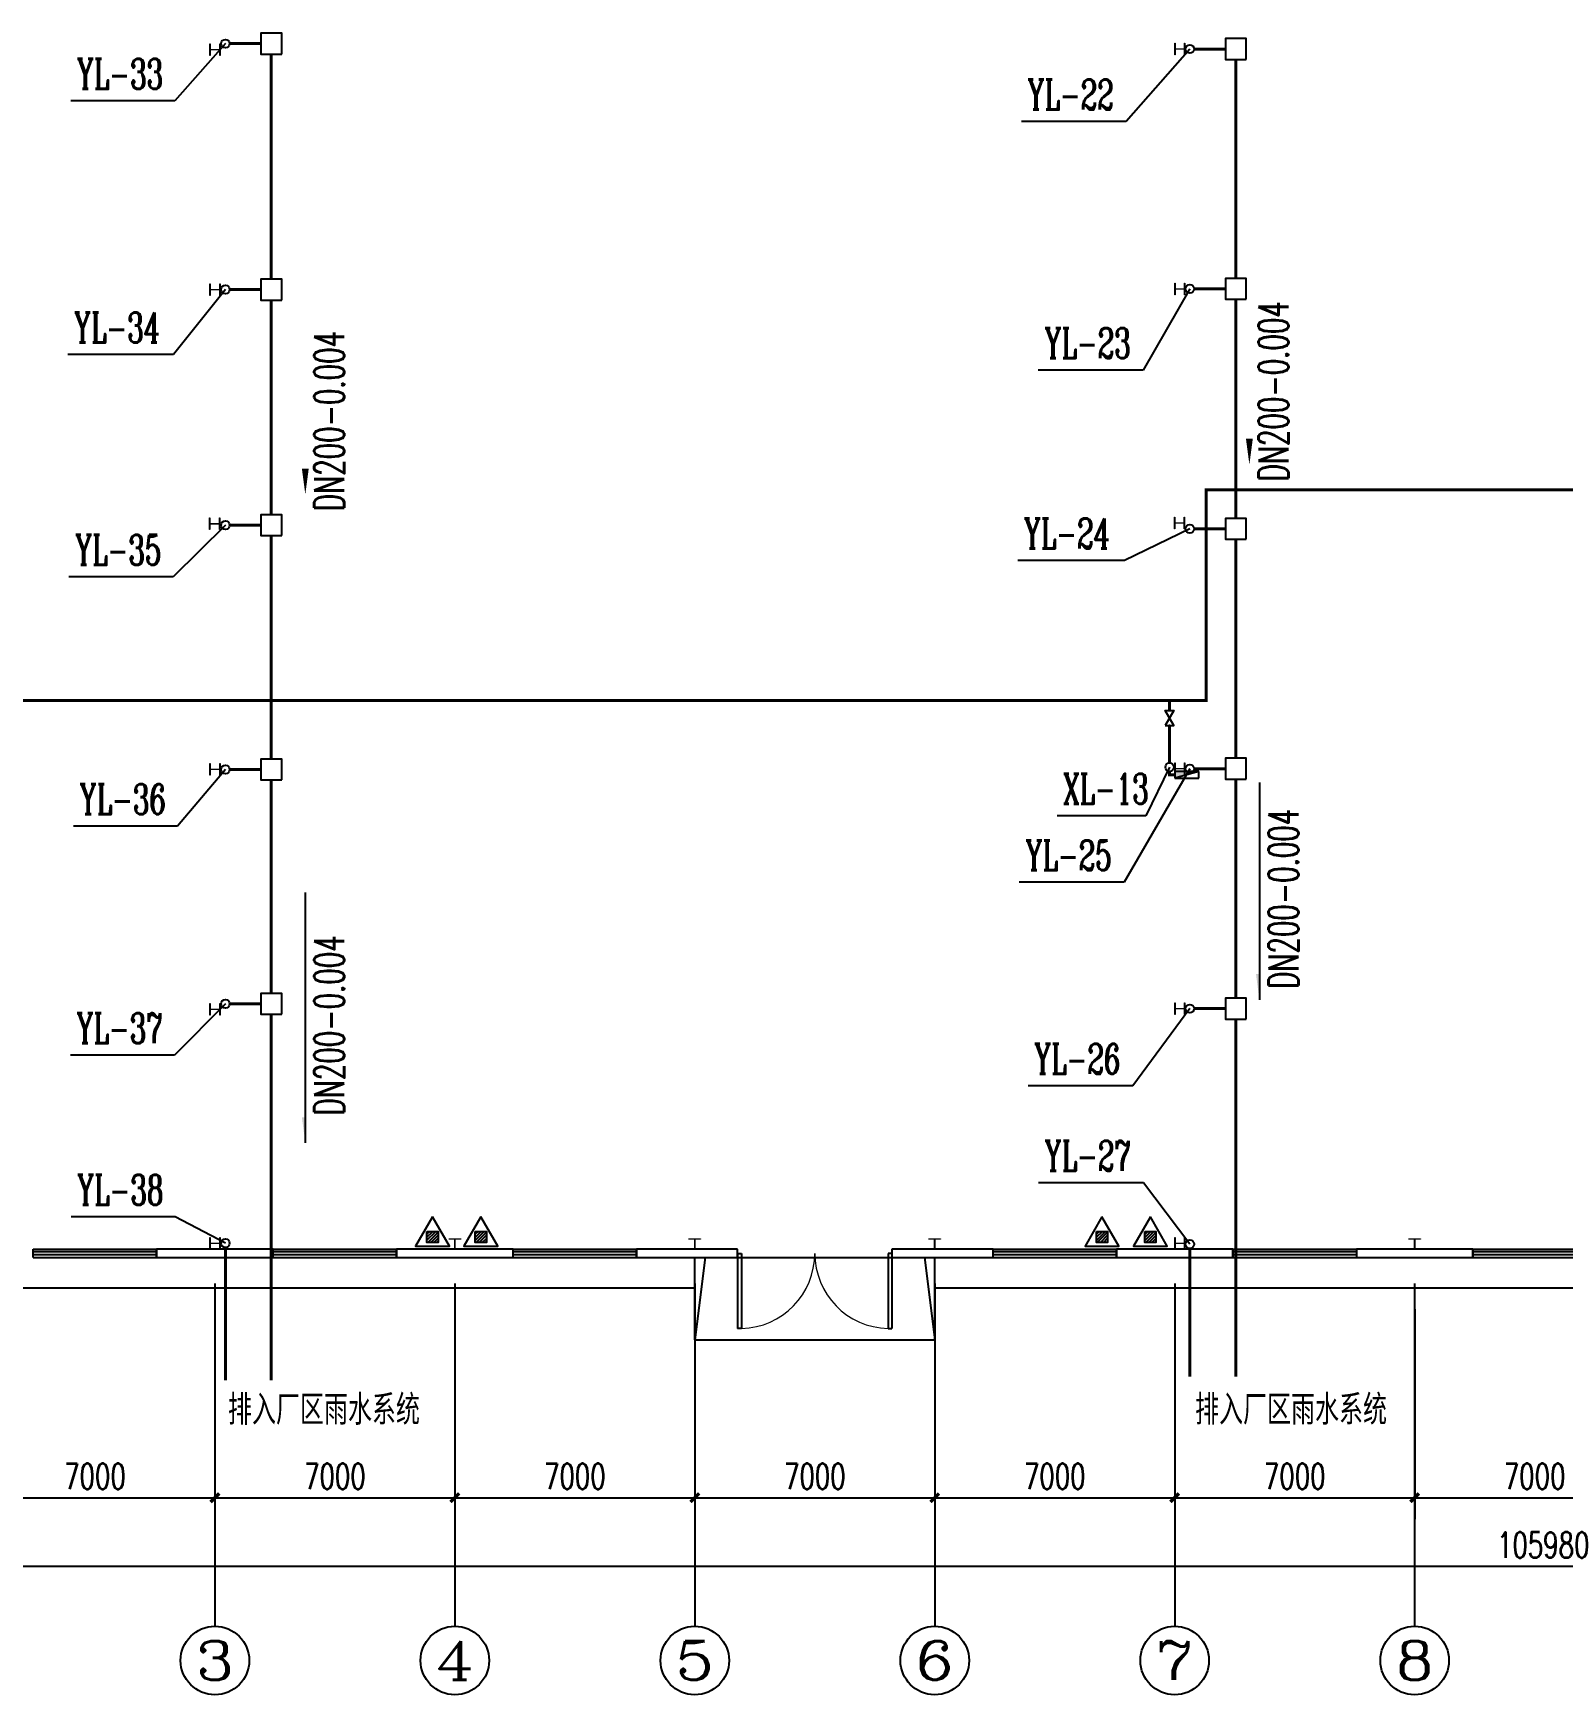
# Model space of a CAD drawing. Extents: x -4407041 to 173436, y -470270 to -29437.
# Drawn here: x -269828 to -225208, y -262444 to -213964 of the extents above; entities that cross this region are included whole.
import ezdxf
from ezdxf.enums import TextEntityAlignment as Align

# ---------------------------------------------------------------- set-up
doc = ezdxf.new("R2010")
doc.units = 0
doc.header["$LTSCALE"] = 1000
doc.header["$MEASUREMENT"] = 0
doc.linetypes.add('CENTER2', pattern=[1.125, 0.75, -0.125, 0.125, -0.125])
doc.linetypes.add('PHANTOM2', pattern=[1.25, 0.625, -0.125, 0.125, -0.125, 0.125, -0.125])
for name, color, linetype in [('AXIS', 3, 'Continuous'), ('AXIS_TEXT', 7, 'Continuous'), ('DIM_消防', 3, 'Continuous'), ('DIM_雨水', 3, 'Continuous'), ('EQUIP_消火栓', 7, 'Continuous'), ('EQUIP_消防', 7, 'Continuous'), ('PIPE-消防', 1, 'PHANTOM2'), ('PIPE-雨水', 4, 'CENTER2'), ('STAIR', 2, 'Continuous'), ('TWT_SYMB', 3, 'Continuous'), ('TWT_TEXT', 7, 'Continuous'), ('VALVE_消防', 7, 'Continuous'), ('VPIPE-消防', 1, 'Continuous'), ('VPIPE-雨水', 4, 'Continuous'), ('WALL', 9, 'Continuous'), ('WINDOW', 4, 'Continuous')]:
    doc.layers.add(name, color=color, linetype=linetype)
doc.layers.add('STXT_XG_THIN', color=2, linetype='Continuous', lineweight=0)
doc.styles.add('_TCH_AXIS', font='COMPLEX', dxfattribs={"bigfont": 'GBCBIG'})
doc.styles.add('_TCH_DIM_T3', font='SIMPLEX', dxfattribs={"width": 0.705882, "bigfont": 'GBCBIG'})
doc.styles.add('_TWT_SERIAL', font='COMPLEX', dxfattribs={"width": 0.8, "height": 3.5, "bigfont": 'HZTXT'})
doc.styles.add('COMPLEX', font='COMPLEX')
doc.styles.add('hztxt', font='SIMPLEX', dxfattribs={"width": 0.8, "height": 3.5, "bigfont": 'HZTXT'})
doc.dimstyles.new('_TCH_ARCH&&250', dxfattribs={"dimtxt": 743.75, "dimasz": 250, "dimexe": 625, "dimexo": 750, "dimgap": 250, "dimtad": 1, "dimdec": 0, "dimzin": 0, "dimdsep": 46, "dimtxsty": '_TCH_DIM_T3', "dimblk": 'ARCHTICK', "dimcen": 0.09, "dimclrt": 7, "dimazin": 2, "dimtfac": 1, "dimtdec": 0, "dimtix": 1, "dimtmove": 2, "dimatfit": 3, "dimfxl": 0, "dimtolj": 1, "dimtzin": 0, "dimarcsym": 0})

# ---------------------------------------------------------------- blocks, each defined once
blk = doc.blocks.new('_ArchTick')
at = {"color": 0, "linetype": 'ByBlock', "const_width": 0.4}
blk.add_lwpolyline([(-0.5, -0.5), (0.5, 0.5)], dxfattribs=at)
blk = doc.blocks.new('*D205')
at = {"layer": 'AXIS', "color": 0, "lineweight": -2}
for p, q in [((-271528, -251194), (-271528, -257319)), ((-264528, -251194), (-264528, -257319)), ((-271528, -256694), (-264528, -256694))]:
    blk.add_line(p, q, dxfattribs=at)
at = {"layer": 'Defpoints', "color": 0}
for p in [(-271528, -250444), (-264528, -250444), (-264528, -256694)]:
    blk.add_point(p, dxfattribs=at)
at = {"layer": 'AXIS', "color": 0, "lineweight": -2, "xscale": 250, "yscale": 250, "zscale": 250, "rotation": 180}
blk.add_blockref('_ArchTick', (-271528, -256694), dxfattribs=at)
at = {"layer": 'AXIS', "color": 0, "lineweight": -2, "xscale": 250, "yscale": 250, "zscale": 250}
blk.add_blockref('_ArchTick', (-264528, -256694), dxfattribs=at)
at = {"layer": 'AXIS', "color": 7, "insert": (-268028, -256072), "char_height": 743.8, "attachment_point": 5, "style": '_TCH_DIM_T3'}
blk.add_mtext('\\A1;7000', dxfattribs=at)
blk = doc.blocks.new('*D206')
at = {"layer": 'AXIS', "color": 0, "lineweight": -2}
for p, q in [((-264528, -251194), (-264528, -257319)), ((-257528, -251194), (-257528, -257319)), ((-264528, -256694), (-257528, -256694))]:
    blk.add_line(p, q, dxfattribs=at)
at = {"layer": 'Defpoints', "color": 0}
for p in [(-264528, -250444), (-257528, -250444), (-257528, -256694)]:
    blk.add_point(p, dxfattribs=at)
at = {"layer": 'AXIS', "color": 0, "lineweight": -2, "xscale": 250, "yscale": 250, "zscale": 250, "rotation": 180}
blk.add_blockref('_ArchTick', (-264528, -256694), dxfattribs=at)
at = {"layer": 'AXIS', "color": 0, "lineweight": -2, "xscale": 250, "yscale": 250, "zscale": 250}
blk.add_blockref('_ArchTick', (-257528, -256694), dxfattribs=at)
at = {"layer": 'AXIS', "color": 7, "insert": (-261028, -256072), "char_height": 743.8, "attachment_point": 5, "style": '_TCH_DIM_T3'}
blk.add_mtext('\\A1;7000', dxfattribs=at)
blk = doc.blocks.new('*D207')
at = {"layer": 'AXIS', "color": 0, "lineweight": -2}
for p, q in [((-257528, -251194), (-257528, -257319)), ((-250528, -251194), (-250528, -257319)), ((-257528, -256694), (-250528, -256694))]:
    blk.add_line(p, q, dxfattribs=at)
at = {"layer": 'Defpoints', "color": 0}
for p in [(-257528, -250444), (-250528, -250444), (-250528, -256694)]:
    blk.add_point(p, dxfattribs=at)
at = {"layer": 'AXIS', "color": 0, "lineweight": -2, "xscale": 250, "yscale": 250, "zscale": 250, "rotation": 180}
blk.add_blockref('_ArchTick', (-257528, -256694), dxfattribs=at)
at = {"layer": 'AXIS', "color": 0, "lineweight": -2, "xscale": 250, "yscale": 250, "zscale": 250}
blk.add_blockref('_ArchTick', (-250528, -256694), dxfattribs=at)
at = {"layer": 'AXIS', "color": 7, "insert": (-254028, -256072), "char_height": 743.8, "attachment_point": 5, "style": '_TCH_DIM_T3'}
blk.add_mtext('\\A1;7000', dxfattribs=at)
blk = doc.blocks.new('*D208')
at = {"layer": 'AXIS', "color": 0, "lineweight": -2}
for p, q in [((-250528, -251194), (-250528, -257319)), ((-243528, -251194), (-243528, -257319)), ((-250528, -256694), (-243528, -256694))]:
    blk.add_line(p, q, dxfattribs=at)
at = {"layer": 'Defpoints', "color": 0}
for p in [(-250528, -250444), (-243528, -250444), (-243528, -256694)]:
    blk.add_point(p, dxfattribs=at)
at = {"layer": 'AXIS', "color": 0, "lineweight": -2, "xscale": 250, "yscale": 250, "zscale": 250, "rotation": 180}
blk.add_blockref('_ArchTick', (-250528, -256694), dxfattribs=at)
at = {"layer": 'AXIS', "color": 0, "lineweight": -2, "xscale": 250, "yscale": 250, "zscale": 250}
blk.add_blockref('_ArchTick', (-243528, -256694), dxfattribs=at)
at = {"layer": 'AXIS', "color": 7, "insert": (-247028, -256072), "char_height": 743.8, "attachment_point": 5, "style": '_TCH_DIM_T3'}
blk.add_mtext('\\A1;7000', dxfattribs=at)
blk = doc.blocks.new('*D209')
at = {"layer": 'AXIS', "color": 0, "lineweight": -2}
for p, q in [((-243528, -251194), (-243528, -257319)), ((-236528, -251194), (-236528, -257319)), ((-243528, -256694), (-236528, -256694))]:
    blk.add_line(p, q, dxfattribs=at)
at = {"layer": 'Defpoints', "color": 0}
for p in [(-243528, -250444), (-236528, -250444), (-236528, -256694)]:
    blk.add_point(p, dxfattribs=at)
at = {"layer": 'AXIS', "color": 0, "lineweight": -2, "xscale": 250, "yscale": 250, "zscale": 250, "rotation": 180}
blk.add_blockref('_ArchTick', (-243528, -256694), dxfattribs=at)
at = {"layer": 'AXIS', "color": 0, "lineweight": -2, "xscale": 250, "yscale": 250, "zscale": 250}
blk.add_blockref('_ArchTick', (-236528, -256694), dxfattribs=at)
at = {"layer": 'AXIS', "color": 7, "insert": (-240028, -256072), "char_height": 743.8, "attachment_point": 5, "style": '_TCH_DIM_T3'}
blk.add_mtext('\\A1;7000', dxfattribs=at)
blk = doc.blocks.new('*D210')
at = {"layer": 'AXIS', "color": 0, "lineweight": -2}
for p, q in [((-236528, -251194), (-236528, -257319)), ((-229528, -251194), (-229528, -257319)), ((-236528, -256694), (-229528, -256694))]:
    blk.add_line(p, q, dxfattribs=at)
at = {"layer": 'Defpoints', "color": 0}
for p in [(-236528, -250444), (-229528, -250444), (-229528, -256694)]:
    blk.add_point(p, dxfattribs=at)
at = {"layer": 'AXIS', "color": 0, "lineweight": -2, "xscale": 250, "yscale": 250, "zscale": 250, "rotation": 180}
blk.add_blockref('_ArchTick', (-236528, -256694), dxfattribs=at)
at = {"layer": 'AXIS', "color": 0, "lineweight": -2, "xscale": 250, "yscale": 250, "zscale": 250}
blk.add_blockref('_ArchTick', (-229528, -256694), dxfattribs=at)
at = {"layer": 'AXIS', "color": 7, "insert": (-233028, -256072), "char_height": 743.8, "attachment_point": 5, "style": '_TCH_DIM_T3'}
blk.add_mtext('\\A1;7000', dxfattribs=at)
blk = doc.blocks.new('*D211')
at = {"layer": 'AXIS', "color": 0, "lineweight": -2}
for p, q in [((-229528, -251194), (-229528, -257319)), ((-222528, -251194), (-222528, -257319)), ((-229528, -256694), (-222528, -256694))]:
    blk.add_line(p, q, dxfattribs=at)
at = {"layer": 'Defpoints', "color": 0}
for p in [(-229528, -250444), (-222528, -250444), (-222528, -256694)]:
    blk.add_point(p, dxfattribs=at)
at = {"layer": 'AXIS', "color": 0, "lineweight": -2, "xscale": 250, "yscale": 250, "zscale": 250, "rotation": 180}
blk.add_blockref('_ArchTick', (-229528, -256694), dxfattribs=at)
at = {"layer": 'AXIS', "color": 0, "lineweight": -2, "xscale": 250, "yscale": 250, "zscale": 250}
blk.add_blockref('_ArchTick', (-222528, -256694), dxfattribs=at)
at = {"layer": 'AXIS', "color": 7, "insert": (-226028, -256072), "char_height": 743.8, "attachment_point": 5, "style": '_TCH_DIM_T3'}
blk.add_mtext('\\A1;7000', dxfattribs=at)
blk = doc.blocks.new('*D221')
at = {"layer": 'AXIS', "color": 0, "lineweight": -2}
for p, q in [((-278768, -251194), (-278768, -259319)), ((-172788, -251194), (-172788, -259319)), ((-278768, -258694), (-172788, -258694))]:
    blk.add_line(p, q, dxfattribs=at)
at = {"layer": 'Defpoints', "color": 0}
for p in [(-278768, -250444), (-172788, -250444), (-172788, -258694)]:
    blk.add_point(p, dxfattribs=at)
at = {"layer": 'AXIS', "color": 0, "lineweight": -2, "xscale": 250, "yscale": 250, "zscale": 250, "rotation": 180}
blk.add_blockref('_ArchTick', (-278768, -258694), dxfattribs=at)
at = {"layer": 'AXIS', "color": 0, "lineweight": -2, "xscale": 250, "yscale": 250, "zscale": 250}
blk.add_blockref('_ArchTick', (-172788, -258694), dxfattribs=at)
at = {"layer": 'AXIS', "color": 7, "insert": (-225778, -258072), "char_height": 743.8, "attachment_point": 5, "style": '_TCH_DIM_T3'}
blk.add_mtext('\\A1;105980', dxfattribs=at)
blk = doc.blocks.new('$TCHSYS$WIN2D')
for p, q in [((-0.5, 0.5), (0.5, 0.5)), ((-0.5, 0.5), (-0.5, -0.5)), ((0.5, 0.5), (0.5, -0.5)), ((0.5, 0.167), (-0.5, 0.167)), ((0.5, -0.167), (-0.5, -0.167)), ((-0.5, -0.5), (0.5, -0.5))]:
    blk.add_line(p, q)
blk = doc.blocks.new('$DorLib2D$00000002')
for p, q in [((-0.5, 0), (-0.5, 0.4875)), ((-0.475, 0.4875), (-0.5, 0.4875)), ((-0.475, 0), (-0.475, 0.4875)), ((0.475, 0), (0.475, 0.4875)), ((0.475, 0.4875), (0.5, 0.4875)), ((0.5, 0), (0.5, 0.4875)), ((-0.5, 0), (-0.475, 0)), ((0.5, 0), (0.475, 0))]:
    blk.add_line(p, q)
at = {"lineweight": 13}
for centre, start, end in [((-0.4875, 0), 0, 88.53072), ((0.4875, 0), 91.46928, 180)]:
    blk.add_arc(centre, 0.4875, start, end, dxfattribs=at)
blk = doc.blocks.new('_AXISO')
blk.add_circle((0, 0), 0.5)
at = {"layer": 'AXIS_TEXT', "style": 'COMPLEX', "width": 1.041667}
blk.add_attdef('A', text='', height=0.56, dxfattribs=at).set_placement((-0.25, -0.28), (0.25, -0.28), align=Align.FIT)
blk = doc.blocks.new('$TwtSys$00000434')
for p, q in [((-0.5, 0.5), (-0.5, -0.5)), ((-0.5, -0.5), (0.5, 0.5)), ((0.5, 0.5), (-0.5, 0.5)), ((0.5, -0.5), (0.5, 0.5)), ((-0.5, -0.5), (0.5, -0.5))]:
    blk.add_line(p, q)
blk.add_solid([(0.5, -0.5), (0.5, 0.5), (-0.5, -0.5)])
blk = doc.blocks.new('$VALVE$00000295')
blk.add_lwpolyline([(-125, 72), (-125, -72), (125, 72), (125, -72), (-125, 72)])
for p in [(-125, 0), (125, 0)]:
    blk.add_point(p)
blk = doc.blocks.new('$ATTACHMENT$00000214')
h = blk.add_hatch()
h.set_pattern_fill('ANSI31', color=256, scale=200, style=0)
h.set_pattern_definition([(45, (-38543.802, -6842.639), (-17.67767, 17.67767), [])])
h.paths.add_polyline_path([(-65, 2), (65, 2), (65, -128), (-65, -128)])
for points in [[(0, 172), (-198, -172), (198, -172)], [(-65, 2), (65, 2), (65, -128), (-65, -128)]]:
    blk.add_lwpolyline(points, close=True)

msp = doc.modelspace()

# ---------------------------------------------------------------- hatches: boundary and pattern name
at = {"layer": 'PIPE-消防'}
for points in [[(-235614.5, -227286.5), (-235614.5, -227242.8), (-235658.2, -227242.8)], [(-235614.5, -227286.5), (-235658.2, -227286.5), (-235658.2, -227242.8)], [(-235614.5, -233435), (-235570.8, -233435), (-235570.8, -233478.8)], [(-235614.5, -233435), (-235614.5, -233478.8), (-235570.8, -233478.8)], [(-236676.5, -235604.2), (-236720.2, -235604.2), (-236720.2, -235647.9)], [(-236676.5, -235604.2), (-236676.5, -235647.9), (-236720.2, -235647.9)]]:
    msp.add_hatch(color=256, dxfattribs=at).paths.add_polyline_path(points)
at = {"layer": 'TWT_SYMB'}
for points in [[(-234057, -242165.8), (-234057, -241415.8), (-234157, -241415.8)], [(-261891, -246344), (-261891, -245594), (-261991, -245594)]]:
    msp.add_hatch(color=256, dxfattribs=at).paths.add_polyline_path(points)

# ---------------------------------------------------------------- linework, layer by layer
for points in [[(-262579.5, -214570.7), (-262579.5, -213963.7), (-263186.5, -213963.7), (-263186.5, -214570.7)], [(-234442, -214727.7), (-234442, -214120.7), (-235049, -214120.7), (-235049, -214727.7)], [(-262579.5, -221747.7), (-262579.5, -221140.7), (-263186.5, -221140.7), (-263186.5, -221747.7)], [(-234442, -221727.7), (-234442, -221120.7), (-235049, -221120.7), (-235049, -221727.7)], [(-262579.5, -228619.7), (-262579.5, -228012.7), (-263186.5, -228012.7), (-263186.5, -228619.7)], [(-234442, -228727.7), (-234442, -228120.7), (-235049, -228120.7), (-235049, -228727.7)], [(-234442, -235727.7), (-234442, -235120.7), (-235049, -235120.7), (-235049, -235727.7)], [(-262579.5, -235747.7), (-262579.5, -235140.7), (-263186.5, -235140.7), (-263186.5, -235747.7)], [(-262579.5, -242585.7), (-262579.5, -241978.7), (-263186.5, -241978.7), (-263186.5, -242585.7)], [(-234442, -242727.7), (-234442, -242120.7), (-235049, -242120.7), (-235049, -242727.7)]]:
    msp.add_lwpolyline(points, close=True)
at = {"color": 2}
for points in [[(-250528.2, -250584.2), (-279668.2, -250584.2), (-279668.2, -214444.2)], [(-222528.2, -250584.2), (-243528.2, -250584.2)]]:
    msp.add_lwpolyline(points, dxfattribs=at)
at = {"layer": 'AXIS'}
for p, q in [((-264528.2, -250444.2), (-264528.2, -260444.2)), ((-257528.2, -250444.2), (-257528.2, -260444.2)), ((-250528.2, -250444.2), (-250528.2, -260444.2)), ((-243528.2, -250444.2), (-243528.2, -260444.2)), ((-236528.2, -250444.2), (-236528.2, -260444.2)), ((-229528.2, -250444.2), (-229528.2, -260444.2))]:
    msp.add_line(p, q, dxfattribs=at)
at = {"layer": 'DIM_消防'}
for p, q in [((-236676.5, -235379.2), (-237368, -236795)), ((-237368, -236795), (-239957.6, -236795))]:
    msp.add_line(p, q, dxfattribs=at)
at = {"layer": 'DIM_雨水'}
for p, q in [((-264223.5, -214267.2), (-265698.7, -215938.7)), ((-236086, -214424.2), (-237940.5, -216542.2)), ((-265698.7, -215938.7), (-268734.8, -215938.7)), ((-237940.5, -216542.2), (-241001.9, -216542.2)), ((-264223.5, -221444.2), (-265731.7, -223340.2)), ((-236086, -221424.2), (-237446, -223793)), ((-265731.7, -223340.2), (-268818.5, -223340.2)), ((-237446, -223793), (-240507.4, -223793)), ((-264223.5, -228316.2), (-265749.2, -229829.2)), ((-236086, -228424.2), (-237996, -229344)), ((-237996, -229344), (-241108.2, -229344)), ((-265749.2, -229829.2), (-268785.3, -229829.2)), ((-264223.5, -235444.2), (-265617.7, -237100.7)), ((-236086, -235424.2), (-238000.5, -238738.5)), ((-265617.7, -237100.7), (-268653.8, -237100.7)), ((-238000.5, -238738.5), (-241061.9, -238738.5)), ((-264223.5, -242282.2), (-265709.7, -243785.7)), ((-236086, -242424.2), (-237745.5, -244679.2)), ((-265709.7, -243785.7), (-268745.8, -243785.7)), ((-237745.5, -244679.2), (-240806.9, -244679.2)), ((-237440.5, -247503), (-240501.9, -247503)), ((-236086, -249297.2), (-237440.5, -247503)), ((-265690.2, -248500.5), (-268726.3, -248500.5)), ((-264223.5, -249264.7), (-265690.2, -248500.5))]:
    msp.add_line(p, q, dxfattribs=at)
at = {"layer": 'PIPE-消防', "ltscale": 2.5, "const_width": 87.5}
for points in [[(-197265, -227286.5), (-235614.5, -227286.5)], [(-235614.5, -227286.5), (-235614.5, -233435)], [(-236676.5, -233435), (-278428.2, -233435)], [(-235614.5, -233435), (-236676.5, -233435)], [(-236676.5, -233727.4), (-236676.5, -233435)], [(-236676.5, -235254.2), (-236676.5, -234165.6)], [(-236676.5, -235504.2), (-236676.5, -235604.2)], [(-236676.5, -235604.2), (-236528.2, -235604.2)]]:
    msp.add_lwpolyline(points, dxfattribs=at)
at = {"layer": 'PIPE-雨水', "ltscale": 2.5, "const_width": 87.5}
for points in [[(-264098.5, -214267.2), (-263186.5, -214267.2)], [(-262883, -214570.7), (-262883, -221140.7)], [(-235961, -214424.2), (-235049, -214424.2)], [(-234745.5, -214727.7), (-234745.5, -221120.7)], [(-264098.5, -221444.2), (-263186.5, -221444.2)], [(-235961, -221424.2), (-235049, -221424.2)], [(-262883, -221747.7), (-262883, -228012.7)], [(-234745.5, -228120.7), (-234745.5, -221727.7)], [(-264098.5, -228316.2), (-263186.5, -228316.2)], [(-262883, -228619.7), (-262883, -235140.7)], [(-235961, -228424.2), (-235049, -228424.2)], [(-234745.5, -235120.7), (-234745.5, -228727.7)], [(-264098.5, -235444.2), (-263186.5, -235444.2)], [(-235961, -235424.2), (-235049, -235424.2)], [(-262883, -235747.7), (-262883, -241978.7)], [(-234745.5, -242120.7), (-234745.5, -235727.7)], [(-264098.5, -242282.2), (-263186.5, -242282.2)], [(-235961, -242424.2), (-235049, -242424.2)], [(-262883, -242585.7), (-262883, -253267)], [(-234745.5, -242727.7), (-234745.5, -253161.5)], [(-264223.5, -249389.7), (-264223.5, -253267)], [(-236086, -249422.2), (-236086, -253161.5)]]:
    msp.add_lwpolyline(points, dxfattribs=at)
at = {"layer": 'STAIR'}
for p, q in [((-250528.2, -252084.2), (-250528.2, -249684.2)), ((-250528.2, -249684.2), (-243528.2, -249684.2)), ((-250228.2, -249684.2), (-250528.2, -252084.2)), ((-243828.2, -249684.2), (-243528.2, -252084.2)), ((-243528.2, -252084.2), (-243528.2, -249684.2)), ((-250528.2, -252084.2), (-243528.2, -252084.2))]:
    msp.add_line(p, q, dxfattribs=at)
at = {"layer": 'STXT_XG_THIN', "color": 2}
for points in [[(-264678.2, -214614.2), (-264678.2, -214274.2), (-264668, -214274.2), (-264668, -214441.3), (-264388.4, -214441.3), (-264388.4, -214274.2), (-264378.2, -214274.2), (-264378.2, -214614.2), (-264388.4, -214614.2), (-264388.4, -214447.1), (-264668, -214447.1), (-264668, -214614.2), (-264678.2, -214614.2)], [(-236528.2, -214594.2), (-236528.2, -214254.2), (-236518, -214254.2), (-236518, -214421.3), (-236238.4, -214421.3), (-236238.4, -214254.2), (-236228.2, -214254.2), (-236228.2, -214594.2), (-236238.4, -214594.2), (-236238.4, -214427.1), (-236518, -214427.1), (-236518, -214594.2), (-236528.2, -214594.2)], [(-264678.2, -221614.2), (-264678.2, -221274.2), (-264668, -221274.2), (-264668, -221441.3), (-264388.4, -221441.3), (-264388.4, -221274.2), (-264378.2, -221274.2), (-264378.2, -221614.2), (-264388.4, -221614.2), (-264388.4, -221447.1), (-264668, -221447.1), (-264668, -221614.2), (-264678.2, -221614.2)], [(-236528.2, -221594.2), (-236528.2, -221254.2), (-236518, -221254.2), (-236518, -221421.3), (-236238.4, -221421.3), (-236238.4, -221254.2), (-236228.2, -221254.2), (-236228.2, -221594.2), (-236238.4, -221594.2), (-236238.4, -221427.1), (-236518, -221427.1), (-236518, -221594.2), (-236528.2, -221594.2)], [(-264688.4, -228447.1), (-264688.4, -228107.1), (-264678.2, -228107.1), (-264678.2, -228274.2), (-264398.6, -228274.2), (-264398.6, -228107.1), (-264388.4, -228107.1), (-264388.4, -228447.1), (-264398.6, -228447.1), (-264398.6, -228280), (-264678.2, -228280), (-264678.2, -228447.1), (-264688.4, -228447.1)], [(-236538.4, -228427.1), (-236538.4, -228087.1), (-236528.2, -228087.1), (-236528.2, -228254.2), (-236248.6, -228254.2), (-236248.6, -228087.1), (-236238.4, -228087.1), (-236238.4, -228427.1), (-236248.6, -228427.1), (-236248.6, -228260), (-236528.2, -228260), (-236528.2, -228427.1), (-236538.4, -228427.1)], [(-264678.2, -235614.2), (-264678.2, -235274.2), (-264668, -235274.2), (-264668, -235441.3), (-264388.4, -235441.3), (-264388.4, -235274.2), (-264378.2, -235274.2), (-264378.2, -235614.2), (-264388.4, -235614.2), (-264388.4, -235447.1), (-264668, -235447.1), (-264668, -235614.2), (-264678.2, -235614.2)], [(-236528.2, -235594.2), (-236528.2, -235254.2), (-236518, -235254.2), (-236518, -235421.3), (-236238.4, -235421.3), (-236238.4, -235254.2), (-236228.2, -235254.2), (-236228.2, -235594.2), (-236238.4, -235594.2), (-236238.4, -235427.1), (-236518, -235427.1), (-236518, -235594.2), (-236528.2, -235594.2)], [(-264678.2, -242614.2), (-264678.2, -242274.2), (-264668, -242274.2), (-264668, -242441.3), (-264388.4, -242441.3), (-264388.4, -242274.2), (-264378.2, -242274.2), (-264378.2, -242614.2), (-264388.4, -242614.2), (-264388.4, -242447.1), (-264668, -242447.1), (-264668, -242614.2), (-264678.2, -242614.2)], [(-236528.2, -242594.2), (-236528.2, -242254.2), (-236518, -242254.2), (-236518, -242421.3), (-236238.4, -242421.3), (-236238.4, -242254.2), (-236228.2, -242254.2), (-236228.2, -242594.2), (-236238.4, -242594.2), (-236238.4, -242427.1), (-236518, -242427.1), (-236518, -242594.2), (-236528.2, -242594.2)], [(-264678.2, -249444.2), (-264678.2, -249104.2), (-264668, -249104.2), (-264668, -249271.3), (-264388.4, -249271.3), (-264388.4, -249104.2), (-264378.2, -249104.2), (-264378.2, -249444.2), (-264388.4, -249444.2), (-264388.4, -249277.1), (-264668, -249277.1), (-264668, -249444.2), (-264678.2, -249444.2)], [(-257698.2, -249144.2), (-257358.2, -249144.2), (-257358.2, -249154.4), (-257525.3, -249154.4), (-257525.3, -249434), (-257358.2, -249434), (-257358.2, -249444.2), (-257698.2, -249444.2), (-257698.2, -249434), (-257531.1, -249434), (-257531.1, -249154.4), (-257698.2, -249154.4), (-257698.2, -249144.2)], [(-250698.2, -249144.2), (-250358.2, -249144.2), (-250358.2, -249154.4), (-250525.3, -249154.4), (-250525.3, -249434), (-250358.2, -249434), (-250358.2, -249444.2), (-250698.2, -249444.2), (-250698.2, -249434), (-250531.1, -249434), (-250531.1, -249154.4), (-250698.2, -249154.4), (-250698.2, -249144.2)], [(-243698.2, -249144.2), (-243358.2, -249144.2), (-243358.2, -249154.4), (-243525.3, -249154.4), (-243525.3, -249434), (-243358.2, -249434), (-243358.2, -249444.2), (-243698.2, -249444.2), (-243698.2, -249434), (-243531.1, -249434), (-243531.1, -249154.4), (-243698.2, -249154.4), (-243698.2, -249144.2)], [(-236528.2, -249444.2), (-236528.2, -249104.2), (-236518, -249104.2), (-236518, -249271.3), (-236238.4, -249271.3), (-236238.4, -249104.2), (-236228.2, -249104.2), (-236228.2, -249444.2), (-236238.4, -249444.2), (-236238.4, -249277.1), (-236518, -249277.1), (-236518, -249444.2), (-236528.2, -249444.2)], [(-229698.2, -249144.2), (-229358.2, -249144.2), (-229358.2, -249154.4), (-229525.3, -249154.4), (-229525.3, -249434), (-229358.2, -249434), (-229358.2, -249444.2), (-229698.2, -249444.2), (-229698.2, -249434), (-229531.1, -249434), (-229531.1, -249154.4), (-229698.2, -249154.4), (-229698.2, -249144.2)]]:
    msp.add_lwpolyline(points, dxfattribs=at)
at = {"layer": 'TWT_SYMB'}
for points in [[(-234350, -221825.5, 0, 0, 0), (-234350, -226546.5, 0, 200, 0), (-234350, -225796.5, 0, 0, 0)], [(-261891, -222694.5, 0, 0, 0), (-261891, -227415.5, 0, 200, 0), (-261891, -226665.5, 0, 0, 0)]]:
    msp.add_lwpolyline(points, format="xyseb", dxfattribs=at)
for points in [[(-234057, -235825.5), (-234057, -242165.8)], [(-261891, -239033), (-261891, -246344)]]:
    msp.add_lwpolyline(points, dxfattribs=at)
at = {"layer": 'VPIPE-消防'}
msp.add_circle((-236676.5, -235379.2), 125, dxfattribs=at)
at = {"layer": 'VPIPE-雨水'}
for centre in [(-264223.5, -214267.2), (-236086, -214424.2), (-264223.5, -221444.2), (-236086, -221424.2), (-264223.5, -228316.2), (-236086, -228424.2), (-264223.5, -235444.2), (-236086, -235424.2), (-264223.5, -242282.2), (-236086, -242424.2), (-264223.5, -249264.7), (-236086, -249297.2)]:
    msp.add_circle(centre, 125, dxfattribs=at)
at = {"layer": 'WALL', "color": 5}
for p, q in [((-262828.2, -249444.2), (-266228.2, -249444.2)), ((-266228.2, -249444.2), (-266228.2, -249684.2)), ((-262828.2, -249684.2), (-262828.2, -249444.2)), ((-255828.2, -249444.2), (-259228.2, -249444.2)), ((-259228.2, -249444.2), (-259228.2, -249684.2)), ((-255828.2, -249684.2), (-255828.2, -249444.2)), ((-249278.2, -249444.2), (-252228.2, -249444.2)), ((-252228.2, -249444.2), (-252228.2, -249684.2)), ((-249278.2, -249684.2), (-249278.2, -249444.2)), ((-241828.2, -249444.2), (-244778.2, -249444.2)), ((-244778.2, -249444.2), (-244778.2, -249684.2)), ((-241828.2, -249684.2), (-241828.2, -249444.2)), ((-234828.2, -249444.2), (-238228.2, -249444.2)), ((-238228.2, -249444.2), (-238228.2, -249684.2)), ((-234828.2, -249684.2), (-234828.2, -249444.2)), ((-227828.2, -249444.2), (-231228.2, -249444.2)), ((-231228.2, -249444.2), (-231228.2, -249684.2)), ((-227828.2, -249684.2), (-227828.2, -249444.2)), ((-266228.2, -249684.2), (-262828.2, -249684.2)), ((-259228.2, -249684.2), (-255828.2, -249684.2)), ((-252228.2, -249684.2), (-249278.2, -249684.2)), ((-244778.2, -249684.2), (-241828.2, -249684.2)), ((-238228.2, -249684.2), (-234828.2, -249684.2)), ((-231228.2, -249684.2), (-227828.2, -249684.2))]:
    msp.add_line(p, q, dxfattribs=at)

# ---------------------------------------------------------------- block references
at = {"layer": 'AXIS'}
ref = msp.add_blockref('_AXISO', (-264528.2, -261444.2), dxfattribs=dict(at, xscale=2000, yscale=2000, zscale=2000))
ref.add_attrib('A', '3', dxfattribs={"layer": 'AXIS_TEXT', "height": 1131.4, "style": '_TCH_AXIS', "width": 1.5}).set_placement((-265093.8, -262009.9), (-263962.5, -262009.9), align=Align.FIT)
ref = msp.add_blockref('_AXISO', (-257528.2, -261444.2), dxfattribs=dict(at, xscale=2000, yscale=2000, zscale=2000))
ref.add_attrib('A', '4', dxfattribs={"layer": 'AXIS_TEXT', "height": 1131.4, "style": '_TCH_AXIS', "width": 1.3125}).set_placement((-258093.8, -262009.9), (-256962.5, -262009.9), align=Align.FIT)
ref = msp.add_blockref('_AXISO', (-250528.2, -261444.2), dxfattribs=dict(at, xscale=2000, yscale=2000, zscale=2000))
ref.add_attrib('A', '5', dxfattribs={"layer": 'AXIS_TEXT', "height": 1131.4, "style": '_TCH_AXIS', "width": 1.5}).set_placement((-251093.8, -262009.9), (-249962.5, -262009.9), align=Align.FIT)
ref = msp.add_blockref('_AXISO', (-243528.2, -261444.2), dxfattribs=dict(at, xscale=2000, yscale=2000, zscale=2000))
ref.add_attrib('A', '6', dxfattribs={"layer": 'AXIS_TEXT', "height": 1131.4, "style": '_TCH_AXIS', "width": 1.5}).set_placement((-244093.8, -262009.9), (-242962.5, -262009.9), align=Align.FIT)
ref = msp.add_blockref('_AXISO', (-236528.2, -261444.2), dxfattribs=dict(at, xscale=2000, yscale=2000, zscale=2000))
ref.add_attrib('A', '7', dxfattribs={"layer": 'AXIS_TEXT', "height": 1131.4, "style": '_TCH_AXIS', "width": 1.5}).set_placement((-237093.8, -262009.9), (-235962.5, -262009.9), align=Align.FIT)
ref = msp.add_blockref('_AXISO', (-229528.2, -261444.2), dxfattribs=dict(at, xscale=2000, yscale=2000, zscale=2000))
ref.add_attrib('A', '8', dxfattribs={"layer": 'AXIS_TEXT', "height": 1131.4, "style": '_TCH_AXIS', "width": 1.5}).set_placement((-230093.8, -262009.9), (-228962.5, -262009.9), align=Align.FIT)
at = {"layer": 'EQUIP_消火栓', "xscale": 700, "yscale": 200, "zscale": 700, "rotation": 180}
msp.add_blockref('$TwtSys$00000434', (-236178.2, -235604.2), dxfattribs=at)
at = {"layer": 'EQUIP_消防', "xscale": 2.5, "yscale": 2.5, "zscale": 2.5}
for p in [(-258181.5, -248927.5), (-256770.5, -248927.5), (-238650, -248927.5), (-237239, -248927.5)]:
    msp.add_blockref('$ATTACHMENT$00000214', p, dxfattribs=at)
at = {"layer": 'VALVE_消防', "xscale": 1.75, "yscale": 1.75, "zscale": 1.75, "rotation": 90}
msp.add_blockref('$VALVE$00000295', (-236676.5, -233946.5), dxfattribs=at)
at = {"layer": 'WINDOW'}
for name, p, xscale, yscale, zscale in [('$TCHSYS$WIN2D', (-268028.2, -249564.2), 3600, -240, 3600), ('$TCHSYS$WIN2D', (-261028.2, -249564.2), 3600, -240, 3600), ('$TCHSYS$WIN2D', (-254028.2, -249564.2), 3600, -240, 3600), ('$DorLib2D$00000002', (-247028.2, -249564.2), -4500, -4500, -4500), ('$TCHSYS$WIN2D', (-240028.2, -249564.2), 3600, -240, 3600), ('$TCHSYS$WIN2D', (-233028.2, -249564.2), 3600, 240, 3600), ('$TCHSYS$WIN2D', (-226028.2, -249564.2), 3600, 240, 3600)]:
    msp.add_blockref(name, p, dxfattribs=dict(at, xscale=xscale, yscale=yscale, zscale=zscale))

# ---------------------------------------------------------------- texts
at = {"layer": 'DIM_消防', "color": 7, "style": '_TWT_SERIAL', "width": 0.64}
msp.add_text('XL-13', height=875, dxfattribs=at).set_placement((-239782.6, -236445))
at = {"layer": 'DIM_雨水', "color": 7, "style": '_TWT_SERIAL', "width": 0.64}
for s, p in [('YL-33', (-268559.8, -215588.7)), ('YL-22', (-240826.9, -216192.2)), ('YL-34', (-268643.5, -222990.2)), ('YL-23', (-240332.4, -223443)), ('YL-24', (-240933.2, -228994)), ('YL-35', (-268610.3, -229479.2)), ('YL-36', (-268478.8, -236750.7)), ('YL-25', (-240886.9, -238388.5)), ('YL-37', (-268570.8, -243435.7)), ('YL-26', (-240631.9, -244329.2)), ('YL-27', (-240326.9, -247153)), ('YL-38', (-268551.3, -248150.5))]:
    msp.add_text(s, height=875, dxfattribs=at).set_placement(p)
at = {"layer": 'TWT_SYMB', "color": 7, "style": 'hztxt', "width": 0.64}
for p in [(-233212.5, -227039.3), (-260753.5, -227908.3), (-232919.5, -241849), (-260753.5, -245541.8)]:
    msp.add_text('DN200-0.004', height=875, rotation=90, dxfattribs=at).set_placement(p)
at = {"layer": 'TWT_TEXT', "style": 'hztxt', "width": 0.8}
for p in [(-264147.5, -254568.5), (-235934.5, -254565.5)]:
    msp.add_text('排入厂区雨水系统', height=875, dxfattribs=at).set_placement(p)

# ---------------------------------------------------------------- dimensions: what is measured, and where the dimension line sits
at = {"layer": 'AXIS'}
for p1, p2, distance, picture, middle in [((-278768.2, -250444.2), (-172788.2, -250444.2), -8250, '*D221', (-225778.2, -258072.3)), ((-271528.2, -250444.2), (-264528.2, -250444.2), -6250, '*D205', (-268028.2, -256072.3)), ((-264528.2, -250444.2), (-257528.2, -250444.2), -6250, '*D206', (-261028.2, -256072.3)), ((-257528.2, -250444.2), (-250528.2, -250444.2), -6250, '*D207', (-254028.2, -256072.3)), ((-250528.2, -250444.2), (-243528.2, -250444.2), -6250, '*D208', (-247028.2, -256072.3)), ((-243528.2, -250444.2), (-236528.2, -250444.2), -6250, '*D209', (-240028.2, -256072.3)), ((-236528.2, -250444.2), (-229528.2, -250444.2), -6250, '*D210', (-233028.2, -256072.3)), ((-229528.2, -250444.2), (-222528.2, -250444.2), -6250, '*D211', (-226028.2, -256072.3))]:
    dim = msp.add_aligned_dim(p1=p1, p2=p2, distance=distance, dimstyle='_TCH_ARCH&&250', dxfattribs=at)
    dim.commit()
    dim.dimension.update_dxf_attribs({"geometry": picture, "text_midpoint": middle})

doc.saveas('drawing.dxf')
